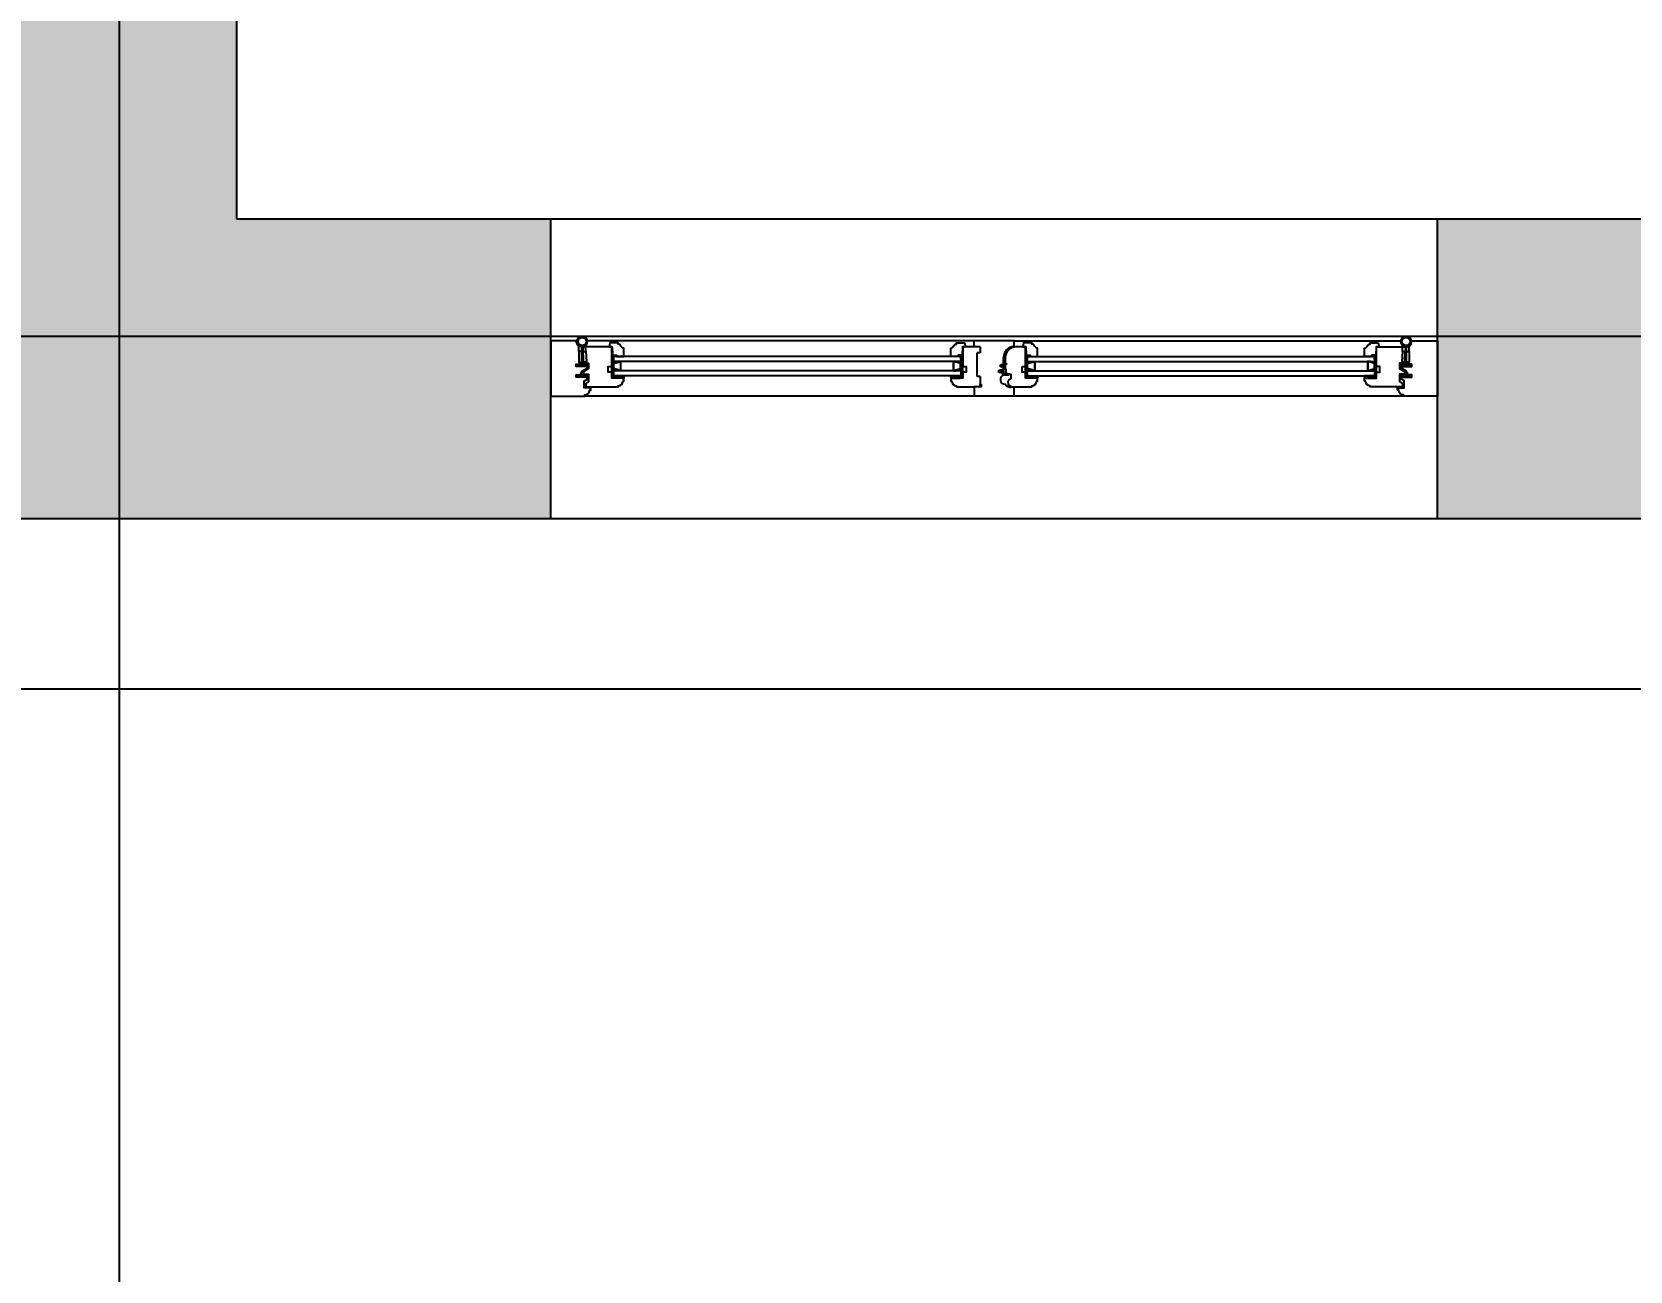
# Model space of a CAD drawing. Header units: millimetres. Extents: x 11159 to 50121, y 18346 to 37577.
# Drawn here: x 34246 to 36968, y 22565 to 24674 of the extents above; entities that cross this region are included whole.
import ezdxf

# ---------------------------------------------------------------- set-up
doc = ezdxf.new("R2010")
doc.units = ezdxf.units.MM
for name, color, linetype in [('axis', 40, 'Continuous'), ('df', 7, 'Continuous'), ('dim', 7, 'Continuous'), ('HATCH', 8, 'Continuous'), ('wall', 5, 'Continuous')]:
    doc.layers.add(name, color=color, linetype=linetype)
doc.styles.add('KOTE', font='romrust.shx', dxfattribs={"width": 0.8})
doc.dimstyles.new('ayala 50', dxfattribs={"dimscale": 50, "dimtxt": 2.5, "dimasz": 1, "dimexe": 1, "dimexo": 2, "dimgap": 1, "dimtad": 1, "dimdec": 0, "dimzin": 9, "dimdsep": 46, "dimtxsty": 'KOTE', "dimblk": 'ARCHTICK', "dimcen": 0, "dimdle": 1, "dimclrd": 4, "dimclre": 4, "dimclrt": 3, "dimadec": 0, "dimazin": 0, "dimtfac": 0.6666666666666667, "dimtdec": 0, "dimtix": 1, "dimtmove": 2, "dimatfit": 0, "dimfxl": 1, "dimtvp": 1, "dimtolj": 1, "dimarcsym": 0})

# ---------------------------------------------------------------- blocks, each defined once
blk = doc.blocks.new('_ArchTick')
at = {"color": 0, "linetype": 'ByBlock', "const_width": 0.15}
blk.add_lwpolyline([(-0.5, -0.5), (0.5, 0.5)], dxfattribs=at)
blk = doc.blocks.new('*D53')
at = {"layer": 'Defpoints', "color": 0, "transparency": 16777216}
for p in [(49394.9003107828, 26556.37710312664), (34394.9003107828, 23556.37710312664), (49394.9003107828, 19246.37710312664)]:
    blk.add_point(p, dxfattribs=at)
at = {"layer": 'dim', "color": 4, "lineweight": -2, "transparency": 16777216}
for p, q in [((49394.9003107828, 26456.37710312664), (49394.9003107828, 19146.37710312664)), ((34394.9003107828, 23456.37710312664), (34394.9003107828, 19146.37710312664)), ((34294.9003107828, 19246.37710312664), (49494.9003107828, 19246.37710312664))]:
    blk.add_line(p, q, dxfattribs=at)
at = {"layer": 'dim', "color": 4, "lineweight": -2, "transparency": 16777216, "xscale": 100, "yscale": 100, "zscale": 100, "rotation": 180}
blk.add_blockref('_ArchTick', (34394.9003107828, 19246.37710312664), dxfattribs=at)
at = {"layer": 'dim', "color": 4, "lineweight": -2, "transparency": 16777216, "xscale": 100, "yscale": 100, "zscale": 100}
blk.add_blockref('_ArchTick', (49394.9003107828, 19246.37710312664), dxfattribs=at)
at = {"layer": 'dim', "color": 3, "transparency": 16777216, "insert": (41894.9003107828, 19366.37710312664), "char_height": 200, "attachment_point": 5, "style": 'KOTE'}
blk.add_mtext('\\A1;15000', dxfattribs=at)
blk = doc.blocks.new('Joint-K7335')
at = {"layer": 'df', "color": 7}
for points in [[(3.857613787343325, 10.74975521523811, -0.2065050504398902), (4.481634855305856, 11.84625830408061, -0.2775279876564625), (4.645920241624481, 11.72173532939985), (4.72865082526755, 11.5150762579774, 0.6262668152323098), (5.446576207514454, 11.4640241167931, 0.1314411963326112), (5.5, 11.66373624057348), (5.500000000000227, 18.0000002497884, 0.5091088478127406), (4.625156665503027, 18.42649766701868, -0.2944239164706152), (1.980461773999195, 18.27308057096889, 0.1734880960759432), (1.346153633578979, 18.5000002497884), (2.274e-13, 18.5000002497884), (0, 2.124673340303843, 0.4153335345393447), (1.220004402621498, 0.9000002497896276, 0.0481150671461673), (1.453183643585135, 0.922491521838765, 0.1133753069915374), (1.535019506478648, 0.9588508989570528), (3.960030944798064, 2.779075769993028, 0.2359658734761708), (4, 2.859052552040566), (4, 3.27211046577861, 0.2476591870842605), (3.956439401235912, 3.354661019914374, 0.2879370719060571), (3.584472818280346, 3.369172107178201), (1.799673530645578, 2.343195947541517, -0.5767224903972996), (1.5, 2.516589105678122), (1.5, 3.304491396683716, -0.2359658734761165), (1.5799381104041, 3.464444960778565), (3.960030944798064, 5.250953718667461, 0.2359658734761708), (4.000000000000227, 5.330930500714885), (4.000000000000227, 5.743988414453042, 0.2476591870842605), (3.956439401236139, 5.82653896858892, 0.2879370719060571), (3.584472818280574, 5.841050055852634), (1.799673530645805, 4.815073896215836, -0.5767224903972775), (1.5, 4.988467054352554), (1.5, 6.272741854565538, -0.3840936844649655), (2.5954137381691, 7.495433942569434, -0.0218128443231921), (2.70000063187058, 7.500001007017545), (6.524900831914465, 7.499998992982341), (6.517275738355465, 7.587154739745074, 0.3330431822003431), (5.717370932688709, 8.4805454205881, -0.2932451242456058), (5.328938193299336, 8.855743900548532, 0.0085275321995853), (5.219580449828754, 9.285303882386415, 0.2655173449449999), (5.042570407488029, 9.462313924727368, 0.023748371103687), (4.836576220619236, 9.508130028709957, -0.3561488062391908), (3.857613787331729, 10.7497552153651, -0.3561488062391908)], [(3.158443229643353, 10.79148798021492, 0.3550050331181713), (4.647561187196061, 8.833444553925574, -0.5676237149673666), (4.672926785473919, 8.751416219957264, -0.2470803572822222), (4.410786994363207, 8.654628553447765), (2.162433567760672, 8.950316574952012, -0.3517038519017413), (1.222000000001799, 10.1219074878793), (1.222000000001799, 12.93650756686316, -0.414213562373095), (1.522000000001754, 13.23650756686311), (1.608799735973662, 13.23650756686311, 0.2770734156419701), (1.873552516710333, 13.39541906594218), (3.689025854455849, 16.80215747044463, -0.0411118958858073), (3.773917265054934, 17.00863002275355), (4.058099128208823, 17.67888778832912, -0.5066602499223443), (4.590922329613477, 17.68087004736185, -0.277099509237565), (4.600000000000136, 17.45886117784698), (4.600000000000136, 13.3083133950413, 0.2134217652833861), (4.700000000000045, 13.08470659729142, -0.886227434425651), (4.359143344130871, 12.59622359733112, 0.2505705389931), (3.158867164905814, 10.79802120322302)]]:
    blk.add_lwpolyline(points, format="xyb", dxfattribs=at)
blk.add_lwpolyline([(1.571628931055557, 17.82994244613508, 0.6327143575303208), (1.000000000000227, 17.55905387694247), (1.000000000000227, 14.23283937681845, 0.7809101337451142), (1.564752780736853, 14.09175087589733), (3.15992808831561, 17.08509970083333, -0.1173328942148939), (3.251844347622182, 17.1892203695204, 1.218085275463155), (2.967680312132643, 17.45974165164273, -0.2857760723374891), (2.729700922681332, 17.34499342584741, -0.1455877377072854)], format="xyb", close=True, dxfattribs=at)

msp = doc.modelspace()

# ---------------------------------------------------------------- hatches: boundary and pattern name
at = {"ltscale": 10}
h = msp.add_hatch(dxfattribs=at)
h.set_pattern_fill('ANGLE', color=4, scale=0.15, angle=-45.00000000000003, style=0)
h.set_pattern_definition([(44.99999999999996, (32571.36506830392, 24903.66069714984), (0.7408711299882047, -0.7408711299882054), [0.7619999999999999, -0.2857499999999999]), (314.9999999999999, (32571.36506830392, 24903.66069714984), (-0.7408711299882055, -0.7408711299882046), [0.7619999999999999, -0.2857499999999999])])
edge = h.paths.add_edge_path()
edge.add_line((35233.90031078274, 24122.07710312665), (35236.90031078274, 24122.07710312665))
edge.add_line((35236.90031078274, 24122.07710312665), (35236.90031078274, 24120.07710312665))
edge.add_arc((35235.40031078274, 24120.47322466877), 1.551422661989701, 194.793017608272, 345.206982391728, ccw=False)
edge.add_line((35233.90031078274, 24120.07710312665), (35233.90031078274, 24122.07710312665))
h = msp.add_hatch(dxfattribs=at)
h.set_pattern_fill('ANGLE', color=4, scale=0.15, angle=-45.00000000000003, style=0)
h.set_pattern_definition([(44.99999999999996, (32565.86506830392, 24903.66069714984), (0.7408711299882047, -0.7408711299882054), [0.7619999999999999, -0.2857499999999999]), (314.9999999999999, (32565.86506830392, 24903.66069714984), (-0.7408711299882055, -0.7408711299882046), [0.7619999999999999, -0.2857499999999999])])
edge = h.paths.add_edge_path()
edge.add_line((35234.41111034065, 24124.07710312665), (35240.40031078274, 24124.07710312665))
edge.add_arc((35239.65031078274, 24123.07710312665), 1.25, -53.13010235415601, 53.13010235415601, ccw=False)
edge.add_line((35240.40031078274, 24122.07710312665), (35234.41111034065, 24122.07710312665))
edge.add_arc((35235.13456810424, 24123.07710312665), 1.234257321514614, 125.8841497802598, 234.1158502197402, ccw=False)
h = msp.add_hatch(dxfattribs=at)
h.set_pattern_fill('ANGLE', color=4, scale=0.15, angle=-45.00000000000003, style=0)
h.set_pattern_definition([(135.0000000000001, (38499.43555326169, 24903.66069715007), (-0.7408711299882054, -0.7408711299882047), [0.7619999999999999, -0.2857499999999999]), (225, (38499.43555326169, 24903.66069715007), (0.7408711299882048, -0.7408711299882053), [0.7619999999999999, -0.2857499999999999])])
edge = h.paths.add_edge_path()
edge.add_line((35830.8895112249, 24124.07710312688), (35824.9003107828, 24124.07710312688))
edge.add_arc((35825.6503107828, 24123.07710312688), 1.25, 126.869897645844, 233.130102354156)
edge.add_line((35824.9003107828, 24122.07710312688), (35830.8895112249, 24122.07710312688))
edge.add_arc((35830.1660534613, 24123.07710312688), 1.234257321514614, 305.8841497802598, 414.1158502197402)
h = msp.add_hatch(dxfattribs=at)
h.set_pattern_fill('ANGLE', color=4, scale=0.15, angle=-45.00000000000003, style=0)
h.set_pattern_definition([(135.0000000000001, (38493.93555326169, 24903.66069715007), (-0.7408711299882054, -0.7408711299882047), [0.7619999999999999, -0.2857499999999999]), (225, (38493.93555326169, 24903.66069715007), (0.7408711299882048, -0.7408711299882053), [0.7619999999999999, -0.2857499999999999])])
edge = h.paths.add_edge_path()
edge.add_line((35831.4003107828, 24122.07710312688), (35828.4003107828, 24122.07710312688))
edge.add_line((35828.4003107828, 24122.07710312688), (35828.4003107828, 24120.07710312688))
edge.add_arc((35829.9003107828, 24120.473224669), 1.551422661989701, 194.793017608272, 345.206982391728)
edge.add_line((35831.4003107828, 24120.07710312688), (35831.4003107828, 24122.07710312688))
h = msp.add_hatch(dxfattribs=at)
h.set_pattern_fill('ANGLE', color=4, scale=0.15, angle=-45.00000000000003, style=0)
h.set_pattern_definition([(44.99999999999991, (33275.86506830392, 24903.66069715007), (0.7408711299882054, -0.7408711299882047), [0.7619999999999999, -0.2857499999999999]), (315, (33275.86506830392, 24903.66069715007), (-0.7408711299882048, -0.7408711299882053), [0.7619999999999999, -0.2857499999999999])])
edge = h.paths.add_edge_path()
edge.add_line((35938.4003107828, 24122.07710312688), (35941.4003107828, 24122.07710312688))
edge.add_line((35941.4003107828, 24122.07710312688), (35941.4003107828, 24120.07710312688))
edge.add_arc((35939.9003107828, 24120.473224669), 1.551422661989701, 194.793017608272, 345.206982391728, ccw=False)
edge.add_line((35938.4003107828, 24120.07710312688), (35938.4003107828, 24122.07710312688))
h = msp.add_hatch(dxfattribs=at)
h.set_pattern_fill('ANGLE', color=4, scale=0.15, angle=-45.00000000000003, style=0)
h.set_pattern_definition([(44.99999999999991, (33270.36506830392, 24903.66069715007), (0.7408711299882054, -0.7408711299882047), [0.7619999999999999, -0.2857499999999999]), (315, (33270.36506830392, 24903.66069715007), (-0.7408711299882048, -0.7408711299882053), [0.7619999999999999, -0.2857499999999999])])
edge = h.paths.add_edge_path()
edge.add_line((35938.9111103407, 24124.07710312688), (35944.90031078274, 24124.07710312688))
edge.add_arc((35944.15031078274, 24123.07710312688), 1.25, -53.13010235415601, 53.13010235415601, ccw=False)
edge.add_line((35944.90031078274, 24122.07710312688), (35938.9111103407, 24122.07710312688))
edge.add_arc((35939.6345681043, 24123.07710312688), 1.234257321514614, 125.8841497802598, 234.1158502197402, ccw=False)
h = msp.add_hatch()
h.set_pattern_fill('ANGLE', color=256, scale=0.15, angle=-45.00000000000003, style=0)
h.set_pattern_definition([(135.0000000000001, (39203.93555326169, 24903.66069714984), (-0.7408711299882047, -0.7408711299882054), [0.7619999999999999, -0.2857499999999999]), (225, (39203.93555326169, 24903.66069714984), (0.7408711299882055, -0.7408711299882046), [0.7619999999999999, -0.2857499999999999])])
edge = h.paths.add_edge_path()
edge.add_line((36535.3895112249, 24124.07710312665), (36529.4003107828, 24124.07710312665))
edge.add_arc((36530.1503107828, 24123.07710312665), 1.25, 126.869897645844, 233.130102354156)
edge.add_line((36529.4003107828, 24122.07710312665), (36535.3895112249, 24122.07710312665))
edge.add_arc((36534.6660534613, 24123.07710312665), 1.234257321514614, 305.8841497802598, 414.1158502197402)
h = msp.add_hatch()
h.set_pattern_fill('ANGLE', color=256, scale=0.15, angle=-45.00000000000003, style=0)
h.set_pattern_definition([(135.0000000000001, (39198.43555326169, 24903.66069714984), (-0.7408711299882047, -0.7408711299882054), [0.7619999999999999, -0.2857499999999999]), (225, (39198.43555326169, 24903.66069714984), (0.7408711299882055, -0.7408711299882046), [0.7619999999999999, -0.2857499999999999])])
edge = h.paths.add_edge_path()
edge.add_line((36535.9003107828, 24122.07710312665), (36532.9003107828, 24122.07710312665))
edge.add_line((36532.9003107828, 24122.07710312665), (36532.9003107828, 24120.07710312665))
edge.add_arc((36534.4003107828, 24120.47322466877), 1.551422661989701, 194.793017608272, 345.206982391728)
edge.add_line((36535.9003107828, 24120.07710312665), (36535.9003107828, 24122.07710312665))
h = msp.add_hatch(dxfattribs=at)
h.set_pattern_fill('BRASS', color=4, scale=0.3, angle=-45.00000000000003, style=0)
h.set_pattern_definition([(44.99999999999996, (32571.36506830392, 24890.6606971499), (1.347038418160372, -1.347038418160373), []), (44.99999999999996, (32572.03858751294, 24889.98717794081), (1.347038418160372, -1.347038418160373), [0.9524999999999998, -0.4762499999999999])])
h.paths.add_polyline_path([(35238.40031078274, 24085.07710312671), (35238.40031078274, 24089.07710312671), (35250.40031078274, 24089.07710312671), (35250.40031078274, 24085.07710312671)])
h = msp.add_hatch(dxfattribs=at)
h.set_pattern_fill('ANGLE', color=4, scale=0.15, angle=-45.00000000000003, style=0)
h.set_pattern_definition([(44.99999999999996, (32571.36506830392, 24890.6606971499), (0.7408711299882047, -0.7408711299882054), [0.7619999999999999, -0.2857499999999999]), (314.9999999999999, (32571.36506830392, 24890.6606971499), (-0.7408711299882055, -0.7408711299882046), [0.7619999999999999, -0.2857499999999999])])
h.paths.add_polyline_path([(35250.40031078274, 24085.07710312671), (35250.40031078274, 24089.07710312671), (35254.40031078274, 24089.07710312671), (35254.40031078274, 24085.07710312671)])
h = msp.add_hatch(dxfattribs=at)
h.set_pattern_fill('ANGLE', color=4, scale=0.15, angle=-45.00000000000003, style=0)
h.set_pattern_definition([(135.0000000000001, (38493.93555326169, 24890.66069715013), (-0.7408711299882054, -0.7408711299882047), [0.7619999999999999, -0.2857499999999999]), (225, (38493.93555326169, 24890.66069715013), (0.7408711299882048, -0.7408711299882053), [0.7619999999999999, -0.2857499999999999])])
h.paths.add_polyline_path([(35814.9003107828, 24085.07710312694), (35814.9003107828, 24089.07710312694), (35810.9003107828, 24089.07710312694), (35810.9003107828, 24085.07710312694)])
h = msp.add_hatch(dxfattribs=at)
h.set_pattern_fill('BRASS', color=4, scale=0.3, angle=-45.00000000000003, style=0)
h.set_pattern_definition([(135.0000000000001, (38493.93555326169, 24890.66069715013), (-1.347038418160373, -1.347038418160372), []), (135.0000000000001, (38493.2620340526, 24889.98717794104), (-1.347038418160373, -1.347038418160372), [0.9524999999999998, -0.4762499999999999])])
h.paths.add_polyline_path([(35826.9003107828, 24085.07710312694), (35826.9003107828, 24089.07710312694), (35814.9003107828, 24089.07710312694), (35814.9003107828, 24085.07710312694)])
h = msp.add_hatch(dxfattribs=at)
h.set_pattern_fill('BRASS', color=4, scale=0.3, angle=-45.00000000000003, style=0)
h.set_pattern_definition([(44.99999999999991, (33275.86506830392, 24890.66069715013), (1.347038418160373, -1.347038418160372), []), (44.99999999999991, (33276.538587513, 24889.98717794104), (1.347038418160373, -1.347038418160372), [0.9524999999999998, -0.4762499999999999])])
h.paths.add_polyline_path([(35942.9003107828, 24085.07710312694), (35942.9003107828, 24089.07710312694), (35954.9003107828, 24089.07710312694), (35954.9003107828, 24085.07710312694)])
h = msp.add_hatch(dxfattribs=at)
h.set_pattern_fill('ANGLE', color=4, scale=0.15, angle=-45.00000000000003, style=0)
h.set_pattern_definition([(44.99999999999991, (33275.86506830392, 24890.66069715013), (0.7408711299882054, -0.7408711299882047), [0.7619999999999999, -0.2857499999999999]), (315, (33275.86506830392, 24890.66069715013), (-0.7408711299882048, -0.7408711299882053), [0.7619999999999999, -0.2857499999999999])])
h.paths.add_polyline_path([(35954.9003107828, 24085.07710312694), (35954.9003107828, 24089.07710312694), (35958.9003107828, 24089.07710312694), (35958.9003107828, 24085.07710312694)])
h = msp.add_hatch()
h.set_pattern_fill('ANGLE', color=256, scale=0.15, angle=-45.00000000000003, style=0)
h.set_pattern_definition([(135.0000000000001, (39198.43555326169, 24890.6606971499), (-0.7408711299882047, -0.7408711299882054), [0.7619999999999999, -0.2857499999999999]), (225, (39198.43555326169, 24890.6606971499), (0.7408711299882055, -0.7408711299882046), [0.7619999999999999, -0.2857499999999999])])
h.paths.add_polyline_path([(36519.4003107828, 24085.07710312671), (36519.4003107828, 24089.07710312671), (36515.4003107828, 24089.07710312671), (36515.4003107828, 24085.07710312671)])
h = msp.add_hatch()
h.set_pattern_fill('BRASS', color=256, scale=0.3, angle=-45.00000000000003, style=0)
h.set_pattern_definition([(135.0000000000001, (39198.43555326169, 24890.6606971499), (-1.347038418160372, -1.347038418160373), []), (135.0000000000001, (39197.7620340526, 24889.98717794081), (-1.347038418160372, -1.347038418160373), [0.9524999999999998, -0.4762499999999999])])
h.paths.add_polyline_path([(36531.4003107828, 24085.07710312671), (36531.4003107828, 24089.07710312671), (36519.4003107828, 24089.07710312671), (36519.4003107828, 24085.07710312671)])
h = msp.add_hatch(dxfattribs=at)
h.set_pattern_fill('ANSI35', color=4, scale=0.2, style=0)
h.set_pattern_definition([(225, (35772.31093229199, 26755.0438834248), (0.8980256121069152, -0.8980256121069154), []), (225, (35771.41290629204, 26755.0438834248), (0.8980256121069152, -0.8980256121069154), [1.5875, -0.3175, 0, -0.3175])])
h.paths.add_polyline_path([(35862.9003107828, 24070.07710312688), (35860.9003107828, 24070.07710312688), (35860.9003107828, 24074.07710312688), (35862.9003107828, 24074.07710312688)])
at = {"layer": 'HATCH', "true_color": 0x2b2b2b}
h = msp.add_hatch(color=250, dxfattribs=at)
h.dxf.hatch_style = 1
h.paths.add_polyline_path([(38584.9003107828, 23756.37710312664), (38119.9003107828, 23756.37710312664), (38119.9003107828, 24551.33275666475), (37869.9003107828, 24551.33275666475), (37869.9003107828, 24356.37710312664), (36639.9003107828, 24356.37710312664), (36639.9003107828, 23846.37710312664), (37684.9003107828, 23846.37710312664), (37684.9003107828, 23246.37710312664), (38584.9003107828, 23246.37710312664)])
h.paths.add_polyline_path([(35129.9003107828, 24356.37710312664), (34594.9003107828, 24356.37710312664), (34594.9003107828, 28296.37710312664), (36414.90030955445, 28296.37710312664), (36414.90030955445, 28896.37710312664), (37869.90031078279, 28896.37710312665), (37869.9003107828, 25361.33275666475), (38119.9003107828, 25361.33275666475), (38119.9003107828, 30696.37710312664), (40509.9003107828, 30696.37710312665), (40509.90031078282, 30816.37710312665), (38119.9003107828, 30816.37710312664), (38119.9003107828, 31066.37710312664), (37869.9003107828, 31066.37710312664), (37869.9003107828, 30816.37710312663), (37219.90031078282, 30816.37710312663), (37219.90031078282, 30696.37710312663), (37869.9003107828, 30696.37710312663), (37869.90031078279, 29016.37710312665), (36414.90030955445, 29016.37710312664), (36414.90030955445, 29366.37714497871), (36294.90030955446, 29366.37714497871), (36294.90030955445, 28416.37710312666), (34594.90031078283, 28416.37710312664), (34594.90031078282, 28801.37710312664), (34084.9003107828, 28801.37710312664), (34084.9003107828, 23846.37710312664), (35129.9003107828, 23846.37710312664)])
h.paths.add_polyline_path([(42949.9003107828, 24356.37710312664), (41719.90031078277, 24356.37710312664), (41719.90031078279, 27856.37710312666), (41794.9003107828, 27856.37710312666), (41794.9003107828, 27976.37710312666), (41719.90031078277, 27976.37710312666), (41719.90031078277, 28581.37710312666), (41469.90031078279, 28581.37710312666), (41469.9003107828, 23756.37710312664), (41004.9003107828, 23756.37710312664), (41004.9003107828, 23246.37710312664), (41904.9003107828, 23246.37710312664), (41904.9003107828, 23846.37710312664), (42949.9003107828, 23846.37710312664)])
h.paths.add_polyline_path([(45504.9003107828, 35266.37710312664), (44249.9003107828, 35266.37710312664), (44249.9003107828, 34756.37710312664), (44994.9003107828, 34756.37710312664), (44994.9003107828, 30816.37710312666), (42504.9003107828, 30816.37710312666), (42504.9003107828, 30696.37710312666), (42599.9003107828, 30696.37710312666), (42599.9003107828, 30106.37710312664), (42719.90031078234, 30106.37710312664), (42719.9003107828, 30696.37710312665), (44194.9003107828, 30696.37710312665), (44194.90031078282, 30296.37710312665), (44994.9003107828, 30296.37710312665), (44994.9003107828, 28576.37710312666), (42719.90031115492, 28576.37710312666), (42719.9003107828, 29396.37710312664), (42599.9003107828, 29396.37710312664), (42599.9003107828, 27976.37710312666), (42504.9003107828, 27976.37710312666), (42504.9003107828, 27856.37710312666), (42719.9003107828, 27856.37710312666), (42719.9003107828, 28456.37710312666), (44994.9003107828, 28456.37710312666), (44994.9003107828, 24356.37710312664), (44459.9003107828, 24356.37710312664), (44459.9003107828, 23846.37710312664), (45504.90031078279, 23846.37710312664)])
h.paths.add_polyline_path([(44994.9003107828, 30416.37710312665), (44314.90031078282, 30416.37710312666), (44314.9003107828, 30696.37710312665), (44994.9003107828, 30696.37710312665)], flags=16)
h.paths.add_polyline_path([(41719.9003107828, 34756.37710312664), (42539.9003107828, 34756.37710312664), (42539.9003107828, 35266.37710312664), (40649.9003107828, 35266.37710312664), (40649.9003107828, 34756.37710312664), (41469.9003107828, 34756.37710312664), (41469.90031078282, 30816.37710312665), (41319.90031078282, 30816.37710312665), (41319.9003107828, 30696.37710312665), (41469.90031078282, 30696.37710312665), (41469.90031078279, 30091.37710312666), (41719.90031078289, 30091.37710312666), (41719.9003107828, 30696.37710312666), (41794.9003107828, 30696.37710312666), (41794.9003107828, 30816.37710312666), (41719.90031078279, 30816.37710312666), (41719.90031078279, 30856.37710312666)])
h.paths.add_polyline_path([(36509.90031078282, 30816.37710312663), (34594.9003107828, 30816.37710312663), (34594.9003107828, 34756.37710312664), (35339.90031078282, 34756.37710312663), (35339.90031078282, 35266.37710312664), (34084.9003107828, 35266.37710312664), (34084.9003107828, 30311.37710312664), (34594.9003107828, 30311.37710312664), (34594.9003107828, 30696.37710312663), (36294.90030955448, 30696.37710312663), (36294.90030955448, 30076.37714497871), (36414.90030955446, 30076.37714497871), (36414.90030955448, 30696.37710312663), (36509.90031078282, 30696.37710312663)])
h.paths.add_polyline_path([(38939.9003107828, 35266.37710312664), (37049.90031078282, 35266.37710312664), (37049.90031078282, 34756.37710312664), (37869.90031078282, 34756.37710312664), (37869.90031078282, 34506.37710312664), (38119.90031078277, 34506.37710312664), (38119.90031078277, 34756.37710312664), (38939.9003107828, 34756.37710312664)])
h.paths.add_polyline_path([(38497.03234513875, 36456.37710312664), (38097.03234513875, 36456.37710312664), (38097.03234513875, 36056.37710312664), (38497.03234513875, 36056.37710312664)])
h.paths.add_polyline_path([(41492.76827642685, 36456.37710312664), (41092.76827642685, 36456.37710312664), (41092.76827642685, 36056.37710312664), (41492.76827642685, 36056.37710312664)])

# ---------------------------------------------------------------- linework, layer by layer
for p, q in [((35173.9003107828, 24148.37710312664), (35174.66761360495, 24148.37710312664)), ((35850.9003107828, 24149.07710312688), (35918.9003107828, 24149.07710312688)), ((35850.9003107828, 24138.07710312688), (35850.9003107828, 24149.07710312688)), ((35918.9003107828, 24138.57710312688), (35918.9003107828, 24149.07710312688)), ((36595.9003107828, 24148.37710312664), (36595.13300796066, 24148.37710312664)), ((35180.9003107828, 24112.37710312664), (35182.9003107828, 24112.37710312664)), ((35828.4003107828, 24122.07710312688), (35828.4003107828, 24089.07710312688)), ((35860.9003107828, 24138.07710312688), (35850.9003107828, 24138.07710312688)), ((35860.9003107828, 24128.07710312688), (35855.9003107828, 24128.07710312688)), ((35855.9003107828, 24088.07710312688), (35855.9003107828, 24128.07710312688)), ((35860.9003107828, 24138.07710312688), (35860.9003107828, 24128.07710312688)), ((35900.9003107828, 24107.57710312688), (35900.9003107828, 24120.57710312688)), ((35906.9003107828, 24128.58635715118), (35906.03864012836, 24128.58635715118)), ((36532.9003107828, 24122.07710312665), (36532.9003107828, 24089.07710312665)), ((36588.9003107828, 24112.37710312664), (36586.9003107828, 24112.37710312664)), ((35860.9003107828, 24088.07710312688), (35855.9003107828, 24088.07710312688)), ((35860.9003107828, 24088.07710312688), (35860.9003107828, 24070.07710312688)), ((35906.9003107828, 24108.58635715118), (35903.9003107828, 24108.58635715118)), ((35850.9003107828, 24070.07710312688), (35850.9003107828, 24055.07710312688)), ((35860.9003107828, 24070.07710312688), (35850.9003107828, 24070.07710312688)), ((35918.9003107828, 24069.57710312688), (35913.9003107828, 24069.57710312688)), ((35918.9003107828, 24055.07710312688), (35918.9003107828, 24069.57710312688)), ((35850.9003107828, 24055.07710312688), (35918.9003107828, 24055.07710312688))]:
    msp.add_line(p, q)
at = {"color": 4, "ltscale": 10}
for p, q in [((35177.9003107828, 24130.37710312664), (35177.9003107828, 24139.59378835312)), ((35189.72807445776, 24130.66754278311), (35189.27570191937, 24139.87311966074)), ((36580.07254710779, 24130.66754278311), (36580.52491964618, 24139.87311966074)), ((36591.9003107828, 24130.37710312664), (36591.9003107828, 24139.59378835312)), ((35233.90031078274, 24088.07710312665), (35236.90031078274, 24119.07710312665)), ((35236.90031078274, 24088.07710312665), (35233.90031078274, 24119.07710312665)), ((35828.4003107828, 24122.07710312688), (35236.90031078274, 24122.07710312665)), ((35236.90031078274, 24122.07710312665), (35236.90031078274, 24089.07710312665)), ((35828.4003107828, 24113.57710312688), (35236.90031078274, 24113.57710312665)), ((35828.4003107828, 24088.07710312688), (35831.4003107828, 24119.07710312688)), ((35831.4003107828, 24088.07710312688), (35828.4003107828, 24119.07710312688)), ((35941.4003107828, 24088.07710312688), (35938.4003107828, 24119.07710312688)), ((35938.4003107828, 24088.07710312688), (35941.4003107828, 24119.07710312688)), ((35941.4003107828, 24122.07710312688), (36532.9003107828, 24122.07710312665)), ((35941.4003107828, 24122.07710312688), (35941.4003107828, 24089.07710312688)), ((35941.4003107828, 24113.57710312688), (36532.9003107828, 24113.57710312665)), ((35828.4003107828, 24097.57710312688), (35236.90031078274, 24097.57710312665)), ((35828.4003107828, 24089.07710312688), (35236.90031078274, 24089.07710312665)), ((35892.9003107828, 24094.77710312689), (35892.9003107828, 24098.77710312689)), ((35892.9003107828, 24098.77710312689), (35899.9003107828, 24098.77710312689)), ((35899.9003107828, 24094.77710312689), (35892.9003107828, 24094.77710312689)), ((35895.9003107828, 24104.57710312688), (35895.9003107828, 24107.57710312688)), ((35900.9003107828, 24107.57710312688), (35895.9003107828, 24107.57710312688)), ((35900.9003107828, 24104.57710312688), (35895.9003107828, 24104.57710312688)), ((35899.9003107828, 24100.77710312689), (35900.9003107828, 24100.77710312689)), ((35899.9003107828, 24098.77710312689), (35899.9003107828, 24100.77710312689)), ((35899.9003107828, 24090.77710312689), (35899.9003107828, 24094.77710312689)), ((35900.9003107828, 24090.77710312689), (35899.9003107828, 24090.77710312689)), ((35900.9003107828, 24100.77710312689), (35900.9003107828, 24104.57710312688)), ((35900.9003107828, 24090.3764452037), (35900.9003107828, 24090.77710312689)), ((35941.4003107828, 24097.57710312688), (36532.9003107828, 24097.57710312665)), ((35941.4003107828, 24089.07710312688), (36532.9003107828, 24089.07710312665))]:
    msp.add_line(p, q, dxfattribs=at)
at = {"color": 8, "ltscale": 10}
for p, q in [((35850.9003107828, 24148.37710312687), (35192.13300796066, 24148.37710312664)), ((35918.9003107828, 24148.37710312687), (36577.66761360495, 24148.37710312664)), ((36581.9003107828, 24054.37710312664), (35187.9003107828, 24054.37710312664))]:
    msp.add_line(p, q, dxfattribs=at)
at = {"color": 3}
for p, q in [((36535.9003107828, 24088.07710312665), (36532.9003107828, 24119.07710312665)), ((36532.9003107828, 24088.07710312665), (36535.9003107828, 24119.07710312665))]:
    msp.add_line(p, q, dxfattribs=at)
for points in [[(35182.9003107828, 24112.37710312664), (35182.9003107828, 24138.07710312665, -0.414213562373095), (35173.9003107828, 24147.07710312665), (35173.9003107828, 24148.37710312664), (35129.9003107828, 24148.37710312664), (35129.9003107828, 24054.37710312664), (35187.9003107828, 24054.37710312664), (35187.9003107828, 24056.37710312664, 0.414213562373095), (35195.9003107828, 24064.37710312664), (35197.9003107828, 24064.37710312664), (35197.9003107828, 24068.57710312665), (35186.9003107828, 24068.57710312665), (35186.9003107828, 24080.57710312665), (35191.9003107828, 24083.57710312665), (35191.9003107828, 24086.07710312665), (35191.4003107828, 24086.57710312665), (35173.4003107828, 24086.57710312665), (35173.4003107828, 24090.57710312665), (35180.9003107828, 24090.57710312665), (35180.9003107828, 24093.87710312664), (35182.9003107828, 24093.87710312664), (35182.9003107828, 24096.67710312663), (35191.9003107828, 24102.07710312665), (35191.9003107828, 24104.57710312665), (35191.4003107828, 24105.07710312665), (35173.4003107828, 24105.07710312665), (35173.4003107828, 24109.07710312665), (35180.9003107828, 24109.07710312665), (35180.9003107828, 24112.37710312664)], [(36586.9003107828, 24112.37710312664), (36586.9003107828, 24138.07710312665, 0.414213562373095), (36595.9003107828, 24147.07710312665), (36595.9003107828, 24148.37710312664), (36639.9003107828, 24148.37710312664), (36639.9003107828, 24054.37710312664), (36581.9003107828, 24054.37710312664), (36581.9003107828, 24056.37710312664, -0.414213562373095), (36573.9003107828, 24064.37710312664), (36571.9003107828, 24064.37710312664), (36571.9003107828, 24068.57710312665), (36582.9003107828, 24068.57710312665), (36582.9003107828, 24080.57710312665), (36577.9003107828, 24083.57710312665), (36577.9003107828, 24086.07710312665), (36578.4003107828, 24086.57710312665), (36596.4003107828, 24086.57710312665), (36596.4003107828, 24090.57710312665), (36588.9003107828, 24090.57710312665), (36588.9003107828, 24093.87710312664), (36586.9003107828, 24093.87710312664), (36586.9003107828, 24096.67710312663), (36577.9003107828, 24102.07710312665), (36577.9003107828, 24104.57710312665), (36578.4003107828, 24105.07710312665), (36596.4003107828, 24105.07710312665), (36596.4003107828, 24109.07710312665), (36588.9003107828, 24109.07710312665), (36588.9003107828, 24112.37710312664)], [(35850.9003107828, 24138.07710312688), (35831.4003107828, 24138.07710312688), (35831.4003107828, 24105.07710312688), (35837.4003107828, 24105.07710312688), (35837.4003107828, 24095.07710312688), (35831.4003107828, 24095.07710312688), (35831.4003107828, 24085.07710312688), (35810.9003107828, 24085.07710312688), (35810.9003107828, 24080.07710312688), (35812.9003107828, 24080.07710312688, 0.414213562373095), (35820.9003107828, 24072.07710312688), (35820.9003107828, 24070.07710312688), (35850.9003107828, 24070.07710312688)]]:
    msp.add_lwpolyline(points, format="xyb")
at = {"color": 4, "ltscale": 10}
for points in [[(35234.90031078274, 24124.07710312665), (35241.90031078274, 24124.07710312665), (35241.90031078274, 24122.07710312665), (35254.40031078274, 24122.07710312665), (35254.40031078274, 24136.07710312665, -0.3276927682058993), (35249.40031078274, 24139.57710312665, 0.327692768206401), (35244.40031078274, 24143.07710312665), (35244.40031078274, 24145.07710312665), (35230.65031078274, 24145.07710312665), (35229.40031078274, 24138.07710312665), (35234.40031078274, 24138.07710312665), (35234.90031078274, 24124.07710312665)], [(35234.41111034065, 24124.07710312665), (35240.40031078274, 24124.07710312665, -0.4999999999999999), (35240.40031078274, 24122.07710312665), (35234.41111034065, 24122.07710312665, -0.510799557915087)], [(35233.90031078274, 24122.07710312665), (35236.90031078274, 24122.07710312665), (35236.90031078274, 24120.07710312665, -0.7702007465767019), (35233.90031078274, 24120.07710312665)], [(35830.8895112249, 24124.07710312688), (35824.9003107828, 24124.07710312688, 0.4999999999999999), (35824.9003107828, 24122.07710312688), (35830.8895112249, 24122.07710312688, 0.510799557915087)], [(35831.4003107828, 24122.07710312688), (35828.4003107828, 24122.07710312688), (35828.4003107828, 24120.07710312688, 0.7702007465767019), (35831.4003107828, 24120.07710312688)], [(35938.9111103407, 24124.07710312688), (35944.90031078274, 24124.07710312688, -0.4999999999999999), (35944.90031078274, 24122.07710312688), (35938.9111103407, 24122.07710312688, -0.510799557915087)], [(35938.4003107828, 24122.07710312688), (35941.4003107828, 24122.07710312688), (35941.4003107828, 24120.07710312688, -0.7702007465767019), (35938.4003107828, 24120.07710312688)], [(35893.97087761181, 24096.28922520842, 0.2317482570183367), (35894.56618288058, 24095.41738814217), (35895.69428094415, 24094.77710312689), (35896.02213387765, 24094.77710312689), (35895.00214697336, 24095.57710312688), (35895.49392637363, 24095.57710312688), (35896.896408367, 24094.77710312689), (35897.27890345608, 24094.77710312689), (35896.20427439627, 24095.57710312688), (35896.84176621141, 24095.57710312688), (35898.22603415293, 24094.77710312689), (35898.73602760505, 24094.77710312689), (35897.58854233779, 24095.57710312688), (35899.9003107828, 24095.57710312688), (35899.9003107828, 24090.87710312687, -0.0110124334865756), (35910.03352004089, 24090.94524251893, 0.3900729330553787), (35910.4003107828, 24091.34386156659), (35910.4003107828, 24091.52682482267, 0.3609113025727485), (35910.07402619682, 24091.91997369742), (35909.38032558848, 24092.05004256151), (35907.85792025775, 24092.229149071, -0.0279381400591479), (35902.43616344829, 24092.7078652356, -0.3794190138697512), (35901.60031078281, 24093.70706144828), (35901.60031078281, 24098.67710312691, 0.414213562373095), (35901.20031078279, 24099.07710312688), (35899.9003107828, 24099.07710312688), (35899.9003107828, 24097.9771031269), (35897.58854233779, 24097.9771031269), (35898.73602760505, 24098.77710312689), (35898.22603415293, 24098.77710312689), (35896.84176621141, 24097.9771031269), (35896.20427439627, 24097.9771031269), (35897.27890345608, 24098.77710312689), (35896.896408367, 24098.77710312689), (35895.49392637363, 24097.9771031269), (35895.00214697336, 24097.9771031269), (35896.02213387765, 24098.77710312689), (35895.69428094415, 24098.77710312689), (35894.56618288058, 24098.13681811161, 0.2317482570181823), (35893.97087761181, 24097.26498104535), (35893.9003107828, 24096.77710312689)], [(35900.6503107828, 24105.17710312691), (35900.6503107828, 24104.57710312688), (35900.92070401719, 24104.57710312688, 0.0010032166609414), (35900.92679805084, 24104.53985913124, 0.05413092118978), (35901.24322677645, 24103.40688316364, 0.0971632324948055), (35901.83172139243, 24102.4972317935, 0.2034527507080701), (35902.35031078281, 24102.27710312689, 0.2034527507073723), (35902.86890017314, 24102.4972317935, 0.0971632324954119), (35903.45739478912, 24103.40688316364, 0.0541309211897686), (35903.77382351473, 24104.53985913124, 0.0410715217819774), (35903.9003107828, 24106.07710312688, 0.0410715217815614), (35903.77382351473, 24107.61434712252, 0.0541309211901823), (35903.45739478912, 24108.74732309018, 0.0971632324957133), (35902.86890017314, 24109.65697446031, 0.2034527507071489), (35902.35031078281, 24109.87710312687, 0.2034527507078899), (35901.83172139243, 24109.65697446031, 0.0971632324949989), (35901.24322677645, 24108.74732309018, 0.0541309211900121), (35900.92679805084, 24107.61434712252, 0.0010032166607497), (35900.92070401719, 24107.57710312688), (35900.6503107828, 24107.57710312688), (35900.6503107828, 24106.9771031269), (35899.36648444904, 24106.9771031269), (35900.22709839951, 24107.57710312688), (35899.6946033104, 24107.57710312688), (35898.65640235427, 24106.9771031269), (35898.17828349289, 24106.9771031269), (35898.98425528777, 24107.57710312688), (35898.54738397096, 24107.57710312688), (35897.49552247595, 24106.9771031269), (35897.12668792575, 24106.9771031269), (35897.89167810392, 24107.57710312688), (35897.49578840382, 24107.57710312688), (35896.64971485615, 24107.09688936543, 0.2317482570182339), (35896.20323590454, 24106.44301156574), (35896.1503107828, 24106.07710312688), (35896.20323590454, 24105.71119468801, 0.2317482570183655), (35896.64971485615, 24105.05731688838), (35897.49578840382, 24104.57710312688), (35897.89167810392, 24104.57710312688), (35897.12668792575, 24105.17710312691), (35897.49552247595, 24105.17710312691), (35898.54738397096, 24104.57710312688), (35898.8342552878, 24104.57710312688), (35898.17828349289, 24105.17710312691), (35898.65640235427, 24105.17710312691), (35899.6946033104, 24104.57710312688), (35900.22709839951, 24104.57710312688), (35899.36648444904, 24105.17710312691)], [(35903.20031078279, 24106.07710312688, 0.0410715217815001), (35903.0832381967, 24107.49992720064, 0.0541309211904315), (35902.80746110549, 24108.48734961674, 0.0971632324954786), (35902.36536147, 24109.17071447378, 0.2034527507072449), (35902.35031078281, 24109.17710312691, 0.2034527507074385), (35902.33526009557, 24109.17071447378, 0.0971632324949767), (35901.89316046008, 24108.48734961668, 0.0541309211901573), (35901.61738336887, 24107.49992720064, 0.0410715217817109), (35901.50031078278, 24106.07710312688, 0.0410715217817359), (35901.61738336887, 24104.65427905312, 0.0541309211903816), (35901.89316046008, 24103.66685663708, 0.0971632324944299), (35902.33526009557, 24102.98349177997, 0.2034527507106269), (35902.35031078281, 24102.9771031269, 0.2034527507057291), (35902.36536147, 24102.98349177997, 0.097163232495635), (35902.80746110549, 24103.66685663708, 0.0541309211894876), (35903.0832381967, 24104.65427905312, 0.0410715217820794)]]:
    msp.add_lwpolyline(points, format="xyb", close=True, dxfattribs=at)
for points in [[(35830.4003107828, 24124.07710312688), (35823.4003107828, 24124.07710312688), (35823.4003107828, 24122.07710312688), (35810.9003107828, 24122.07710312688), (35810.9003107828, 24136.07710312688, 0.3276927682058993), (35815.9003107828, 24139.57710312688, -0.327692768206401), (35820.9003107828, 24143.07710312688), (35820.9003107828, 24145.07710312688), (35834.6503107828, 24145.07710312688), (35835.9003107828, 24138.07710312688), (35830.9003107828, 24138.07710312688), (35830.4003107828, 24124.07710312688)], [(35939.40031078274, 24124.07710312688), (35946.40031078274, 24124.07710312688), (35946.40031078274, 24122.07710312688), (35958.90031078274, 24122.07710312688), (35958.90031078274, 24136.07710312688, -0.3276927682058993), (35953.9003107828, 24139.57710312688, 0.327692768206401), (35948.90031078274, 24143.07710312688), (35948.90031078274, 24145.07710312688), (35935.15031078274, 24145.07710312688), (35933.90031078274, 24138.07710312688), (35938.90031078274, 24138.07710312688), (35939.40031078274, 24124.07710312688)], [(36534.9003107828, 24124.07710312665), (36527.9003107828, 24124.07710312665), (36527.9003107828, 24122.07710312665), (36515.4003107828, 24122.07710312665), (36515.4003107828, 24136.07710312665, 0.3276927682058993), (36520.4003107828, 24139.57710312665, -0.327692768206401), (36525.4003107828, 24143.07710312665), (36525.4003107828, 24145.07710312665), (36539.1503107828, 24145.07710312665), (36540.4003107828, 24138.07710312665), (36535.4003107828, 24138.07710312665), (36534.9003107828, 24124.07710312665)], [(35185.9003107828, 24092.07710312665), (35194.4003107828, 24092.07710312665), (35194.4003107828, 24079.07908928601), (35190.39687460326, 24076.75709630185, 0.2674173791457278), (35189.4003107828, 24075.02703392334), (35189.4003107828, 24070.57710312665), (35189.9003107828, 24070.07710312665), (35244.40031078274, 24070.07710312665), (35244.40031078274, 24072.07710312665, 0.414213562373095), (35252.40031078274, 24080.07710312665), (35254.40031078274, 24080.07710312665), (35254.40031078274, 24085.07710312665), (35233.90031078274, 24085.07710312665), (35233.90031078274, 24095.07710312665), (35227.90031078274, 24095.07710312665), (35227.90031078274, 24105.07710312665), (35233.90031078274, 24105.07710312665), (35233.90031078274, 24138.07710312665), (35184.88729436239, 24138.07710312665), (35184.4003107828, 24137.5772725826), (35185.1034401957, 24111.07693367076), (35185.61645661612, 24110.57710312665), (35194.4003107828, 24110.57710312665), (35194.4003107828, 24101.57708092275), (35185.4003107828, 24096.07708982381), (35185.4003107828, 24092.57710312665)], [(35932.4003107828, 24105.07710312688), (35938.4003107828, 24105.07710312688), (35938.4003107828, 24138.07710312688), (35921.9003107828, 24138.07710312688, 0.414213562373095), (35903.9003107828, 24120.07710312688), (35903.9003107828, 24100.57710312688), (35904.9003107828, 24100.57710312688), (35904.9003107828, 24092.57710312688), (35913.4003107828, 24091.57710312688), (35913.4003107828, 24083.87710312687), (35909.37131927194, 24081.45970822035, 0.2634471391022529), (35908.4003107828, 24079.74472236892), (35908.4003107828, 24078.57710312688, 0.414213562373095), (35916.9003107828, 24070.07710312688), (35948.9003107828, 24070.07710312688), (35948.9003107828, 24072.07710312688, 0.414213562373095), (35956.9003107828, 24080.07710312688), (35958.9003107828, 24080.07710312688), (35958.9003107828, 24085.07710312688), (35938.4003107828, 24085.07710312688), (35938.4003107828, 24095.07710312688), (35932.4003107828, 24095.07710312688)], [(36583.9003107828, 24092.07710312665), (36575.4003107828, 24092.07710312665), (36575.4003107828, 24079.07908928601), (36579.40374696234, 24076.75709630185, -0.2674173791457278), (36580.4003107828, 24075.02703392334), (36580.4003107828, 24070.57710312665), (36579.9003107828, 24070.07710312665), (36525.4003107828, 24070.07710312665), (36525.4003107828, 24072.07710312665, -0.414213562373095), (36517.4003107828, 24080.07710312665), (36515.4003107828, 24080.07710312665), (36515.4003107828, 24085.07710312665), (36535.9003107828, 24085.07710312665), (36535.9003107828, 24095.07710312665), (36541.9003107828, 24095.07710312665), (36541.9003107828, 24105.07710312665), (36535.9003107828, 24105.07710312665), (36535.9003107828, 24138.07710312665), (36584.91332720322, 24138.07710312665), (36585.4003107828, 24137.5772725826), (36584.69718136985, 24111.07693367076), (36584.18416494943, 24110.57710312665), (36575.4003107828, 24110.57710312665), (36575.4003107828, 24101.57708092275), (36584.4003107828, 24096.07708982381), (36584.4003107828, 24092.57710312665)], [(36535.3895112249, 24124.07710312665), (36529.4003107828, 24124.07710312665, 0.4999999999999999), (36529.4003107828, 24122.07710312665), (36535.3895112249, 24122.07710312665, 0.510799557915087)], [(36535.9003107828, 24122.07710312665), (36532.9003107828, 24122.07710312665), (36532.9003107828, 24120.07710312665, 0.7702007465767019), (36535.9003107828, 24120.07710312665)]]:
    msp.add_lwpolyline(points, format="xyb", close=True)
for points in [[(35182.9003107828, 24130.37710312664), (35177.9003107828, 24130.37710312664), (35177.9003107828, 24112.37710312664), (35182.9003107828, 24112.37710312664)], [(35184.73410067466, 24130.42213322033), (35189.72807445776, 24130.66754278311), (35190.61154888387, 24112.6892371639), (35185.61757510071, 24112.44382760112)], [(35233.90031078274, 24119.07710312665), (35236.90031078274, 24119.07710312665), (35236.90031078274, 24088.07710312665), (35233.90031078274, 24088.07710312665)], [(35831.4003107828, 24119.07710312688), (35828.4003107828, 24119.07710312688), (35828.4003107828, 24088.07710312688), (35831.4003107828, 24088.07710312688)], [(35938.4003107828, 24119.07710312688), (35941.4003107828, 24119.07710312688), (35941.4003107828, 24088.07710312688), (35938.4003107828, 24088.07710312688)], [(36585.06652089095, 24130.42213322033), (36580.07254710779, 24130.66754278311), (36579.18907268174, 24112.6892371639), (36584.18304646484, 24112.44382760112)], [(36586.9003107828, 24130.37710312664), (36591.9003107828, 24130.37710312664), (36591.9003107828, 24112.37710312664), (36586.9003107828, 24112.37710312664)], [(35238.40031078274, 24085.07710312671), (35238.40031078274, 24089.07710312671), (35250.40031078274, 24089.07710312671), (35250.40031078274, 24085.07710312671)], [(35250.40031078274, 24085.07710312671), (35250.40031078274, 24089.07710312671), (35254.40031078274, 24089.07710312671), (35254.40031078274, 24085.07710312671)], [(35814.9003107828, 24085.07710312694), (35814.9003107828, 24089.07710312694), (35810.9003107828, 24089.07710312694), (35810.9003107828, 24085.07710312694)], [(35826.9003107828, 24085.07710312694), (35826.9003107828, 24089.07710312694), (35814.9003107828, 24089.07710312694), (35814.9003107828, 24085.07710312694)], [(35942.9003107828, 24085.07710312694), (35942.9003107828, 24089.07710312694), (35954.9003107828, 24089.07710312694), (35954.9003107828, 24085.07710312694)], [(35954.9003107828, 24085.07710312694), (35954.9003107828, 24089.07710312694), (35958.9003107828, 24089.07710312694), (35958.9003107828, 24085.07710312694)], [(35862.9003107828, 24070.07710312688), (35860.9003107828, 24070.07710312688), (35860.9003107828, 24074.07710312688), (35862.9003107828, 24074.07710312688)]]:
    msp.add_lwpolyline(points, close=True, dxfattribs=at)
at = {"color": 6}
for points in [[(35248.89996557447, 24113.57664286954), (35248.89996557447, 24097.5766428622), (35243.89996557447, 24097.5766428622), (35243.89996557447, 24098.5766428622), (35236.89996557447, 24101.00997364926), (35236.89996557447, 24110.14331208248), (35243.89996557447, 24112.57664286954), (35243.89996557447, 24113.57664286954)], [(35248.39996557447, 24113.07664286954), (35248.39996557447, 24098.0766428622), (35244.39996557447, 24098.0766428622), (35244.39996557447, 24098.9321818813), (35237.39996557447, 24101.36551266836), (35237.39996557447, 24109.78777306338), (35244.39996557447, 24112.22110385043), (35244.39996557447, 24113.07664286954)], [(35815.40065599108, 24113.57664286976), (35815.40065599108, 24097.57664286243), (35820.40065599108, 24097.57664286243), (35820.40065599108, 24098.57664286243), (35828.40065599108, 24101.00997364948), (35828.40065599108, 24110.14331208271), (35820.40065599108, 24112.57664286976), (35820.40065599108, 24113.57664286976)], [(35815.90065599108, 24113.07664286976), (35815.90065599108, 24098.07664286243), (35819.90065599108, 24098.07664286243), (35819.90065599108, 24098.93218188153), (35827.90065599108, 24101.36551266859), (35827.90065599108, 24109.78777306361), (35819.90065599108, 24112.22110385066), (35819.90065599108, 24113.07664286976)], [(35954.39996557453, 24113.57664286976), (35954.39996557453, 24097.57664286243), (35949.39996557453, 24097.57664286243), (35949.39996557453, 24098.57664286243), (35941.39996557453, 24101.00997364948), (35941.39996557453, 24110.14331208271), (35949.39996557453, 24112.57664286976), (35949.39996557453, 24113.57664286976)], [(35953.89996557453, 24113.07664286976), (35953.89996557453, 24098.07664286243), (35949.89996557453, 24098.07664286243), (35949.89996557453, 24098.93218188153), (35941.89996557453, 24101.36551266859), (35941.89996557453, 24109.78777306361), (35949.89996557453, 24112.22110385066), (35949.89996557453, 24113.07664286976)], [(36520.90065599108, 24113.57664286954), (36520.90065599108, 24097.5766428622), (36525.90065599108, 24097.5766428622), (36525.90065599108, 24098.5766428622), (36532.90065599108, 24101.00997364926), (36532.90065599108, 24110.14331208248), (36525.90065599108, 24112.57664286954), (36525.90065599108, 24113.57664286954)], [(36521.40065599108, 24113.07664286954), (36521.40065599108, 24098.0766428622), (36525.40065599108, 24098.0766428622), (36525.40065599108, 24098.9321818813), (36532.40065599108, 24101.36551266836), (36532.40065599108, 24109.78777306338), (36525.40065599108, 24112.22110385043), (36525.40065599108, 24113.07664286954)]]:
    msp.add_lwpolyline(points, close=True, dxfattribs=at)
for points in [[(36535.9003107828, 24119.07710312665), (36532.9003107828, 24119.07710312665), (36532.9003107828, 24088.07710312665), (36535.9003107828, 24088.07710312665)], [(36519.4003107828, 24085.07710312671), (36519.4003107828, 24089.07710312671), (36515.4003107828, 24089.07710312671), (36515.4003107828, 24085.07710312671)], [(36531.4003107828, 24085.07710312671), (36531.4003107828, 24089.07710312671), (36519.4003107828, 24089.07710312671), (36519.4003107828, 24085.07710312671)]]:
    msp.add_lwpolyline(points, close=True)
at = {"color": 4, "ltscale": 10}
for centre, radius in [((35183.4003107828, 24147.37710312664), 8.75), ((35183.4003107828, 24147.37710312664), 7), ((36586.4003107828, 24147.37710312664), 8.75), ((36586.4003107828, 24147.37710312664), 7)]:
    msp.add_circle(centre, radius, dxfattribs=at)
msp.add_arc((35918.9003107828, 24120.57710312688), 18, 90, 180)
for centre, radius, start, end in [((35903.4003107828, 24082.77710312689), 8, 108.2099568651603, 270.7128896495631), ((35913.9003107828, 24082.57710312688), 13, 216.8664862411131, 270)]:
    msp.add_arc(centre, radius, start, end, dxfattribs=at)
at = {"layer": 'axis'}
for p, q in [((34394.9003107828, 35956.37710312664), (34394.9003107828, 18746.37710312664)), ((32518.80156209455, 24156.37710312664), (45852.34426515084, 24156.37710312664)), ((32518.80156209455, 23556.37710312664), (45852.34426515084, 23556.37710312663))]:
    msp.add_line(p, q, dxfattribs=at)
at = {"layer": 'wall', "color": 5}
for p, q in [((34594.9003107828, 28296.37710312664), (34594.9003107828, 24356.37710312664)), ((34594.9003107828, 24356.37710312664), (35129.9003107828, 24356.37710312664)), ((35129.9003107828, 23846.37710312664), (35129.9003107828, 24356.37710312664)), ((36639.9003107828, 24356.37710312664), (37869.9003107828, 24356.37710312664)), ((36639.9003107828, 23846.37710312664), (36639.9003107828, 24356.37710312664)), ((34084.9003107828, 23846.37710312664), (35129.9003107828, 23846.37710312664)), ((36639.9003107828, 23846.37710312664), (37684.9003107828, 23846.37710312664))]:
    msp.add_line(p, q, dxfattribs=at)
at = {"layer": 'wall', "color": 4}
for p, q in [((35129.9003107828, 24356.37710312664), (36639.9003107828, 24356.37710312664)), ((35129.9003107828, 23846.37710312664), (36639.9003107828, 23846.37710312664))]:
    msp.add_line(p, q, dxfattribs=at)

# ---------------------------------------------------------------- block references
at = {"layer": 'wall', "color": 4, "ltscale": 10, "xscale": -1, "rotation": 270}
for p in [(35173.4003107828, 24105.07710312665), (35173.4003107828, 24086.57710312665)]:
    msp.add_blockref('Joint-K7335', p, dxfattribs=at)
at = {"layer": 'wall', "color": 4, "ltscale": 10, "rotation": 90}
msp.add_blockref('Joint-K7335', (36596.4003107828, 24105.07710312665), dxfattribs=at)
at = {"layer": 'wall', "rotation": 90}
msp.add_blockref('Joint-K7335', (36596.4003107828, 24086.57710312665), dxfattribs=at)

# ---------------------------------------------------------------- dimensions: what is measured, and where the dimension line sits
at = {"layer": 'dim'}
dim = msp.add_linear_dim(base=(49394.9003107828, 19246.37710312664), p1=(34394.9003107828, 23556.37710312664), p2=(49394.9003107828, 26556.37710312664), dimstyle='ayala 50', override={"dimscale": 1, "dimtxt": 200, "dimasz": 100, "dimexe": 100, "dimexo": 100, "dimgap": 20, "dimdle": 100}, dxfattribs=at)
dim.commit()
dim.dimension.update_dxf_attribs({"geometry": '*D53', "text_midpoint": (41894.9003107828, 19366.37710312664)})

doc.saveas('drawing.dxf')
